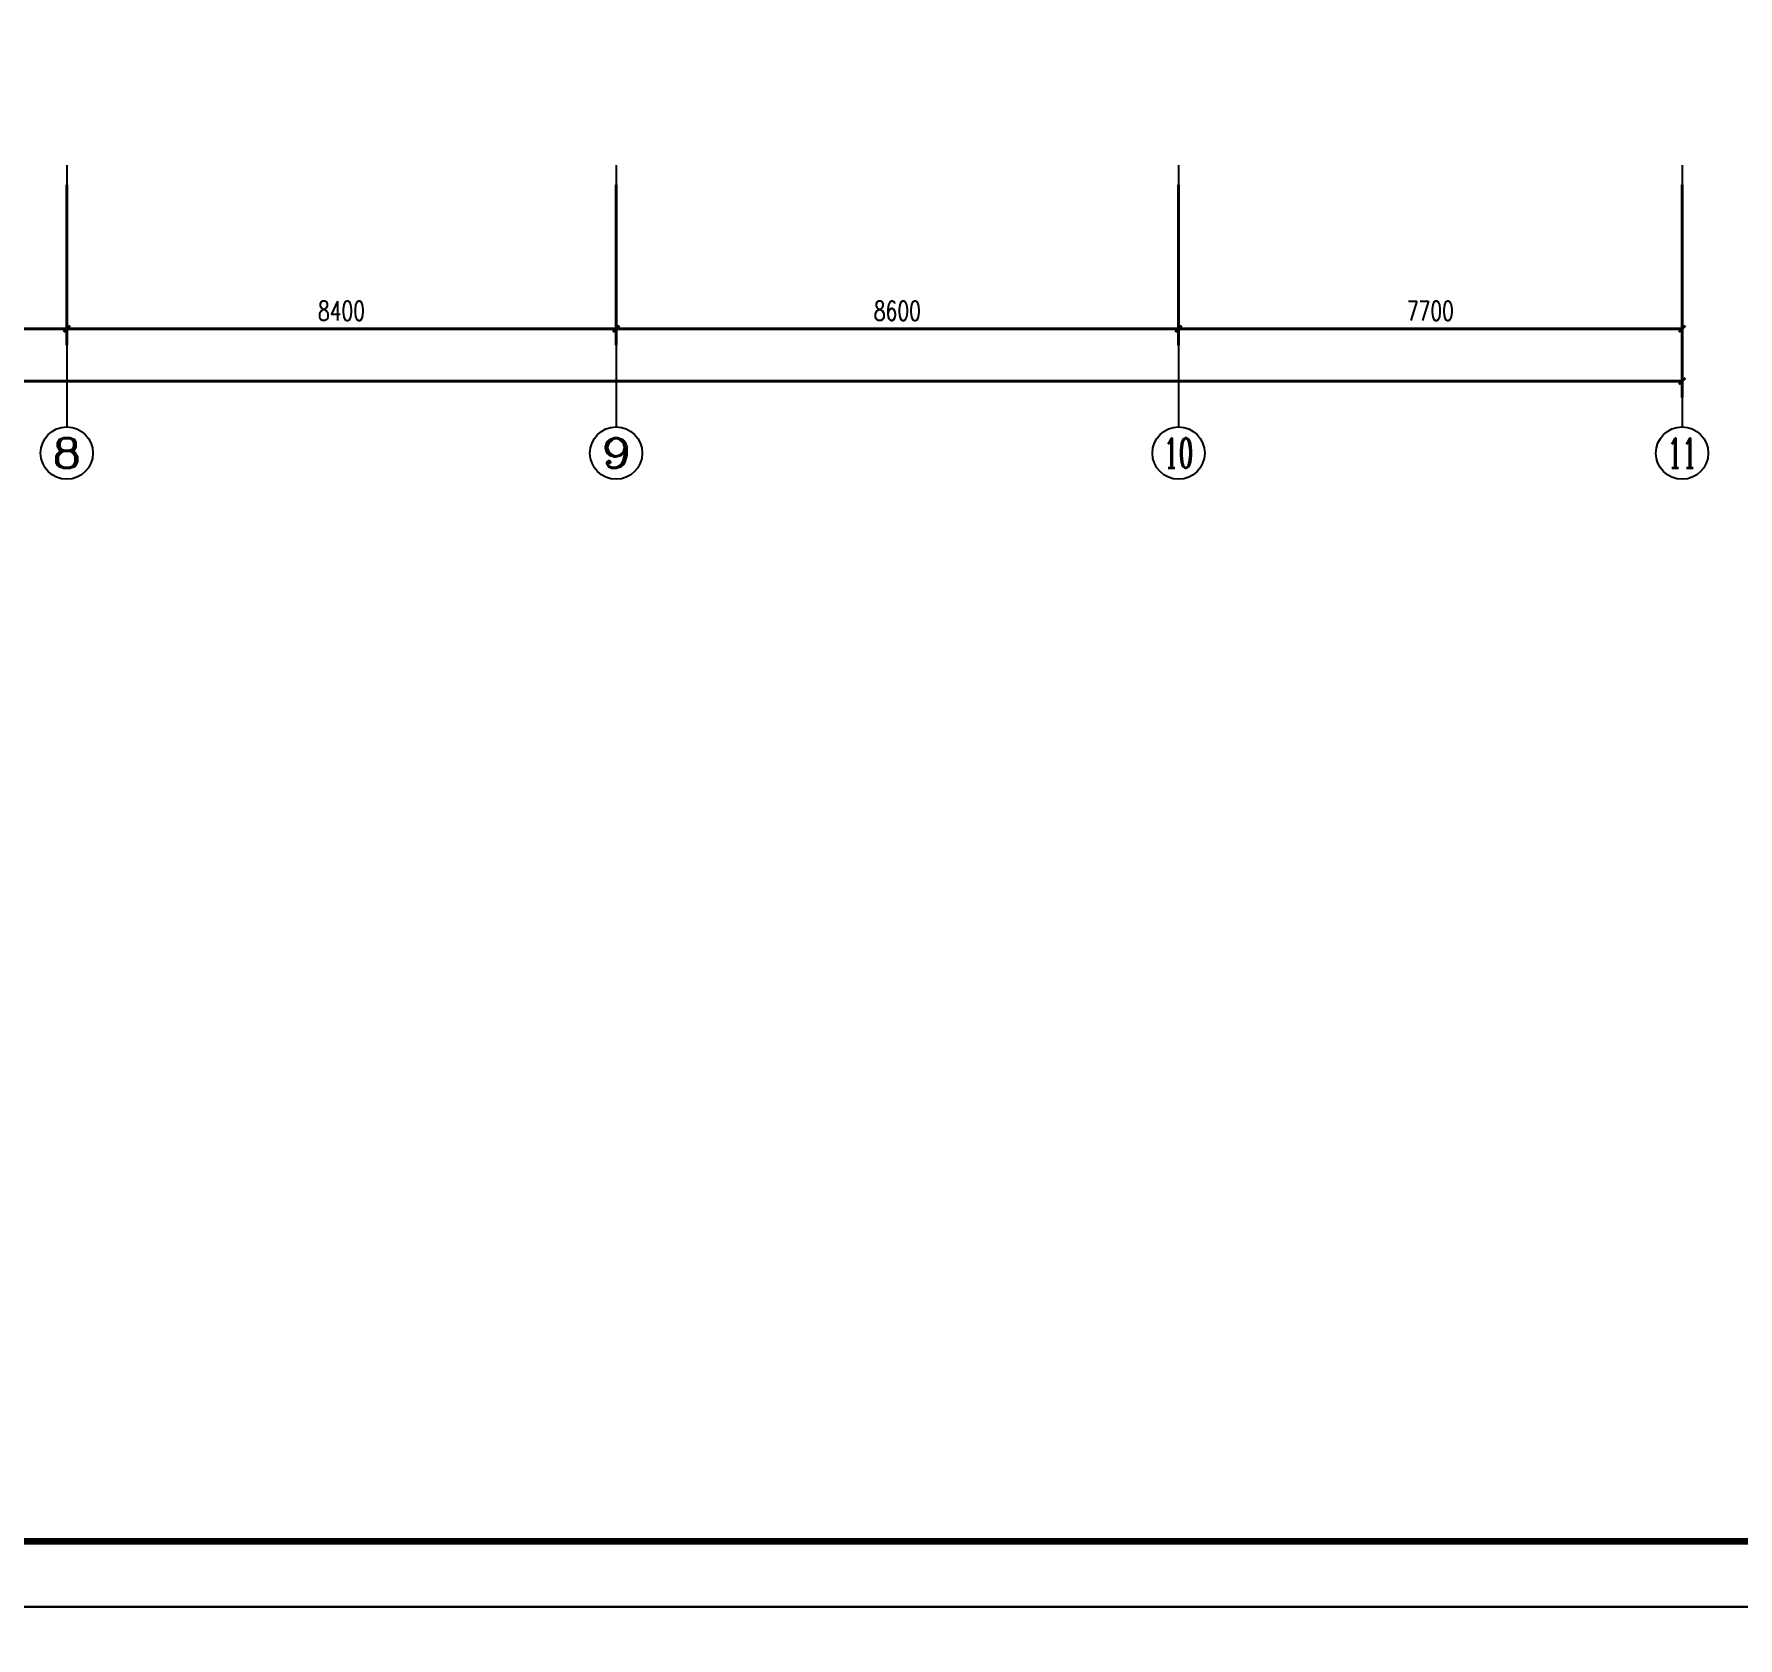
# Model space of a CAD drawing. Extents: x 491024 to 1725648, y 860327 to 1705161.
# Drawn here: x 806231 to 832285, y 1052444 to 1076962 of the extents above; entities that cross this region are included whole.
import ezdxf
from ezdxf.enums import TextEntityAlignment as Align

# ---------------------------------------------------------------- set-up
doc = ezdxf.new("R2010")
doc.units = 0
doc.header["$LTSCALE"] = 1000
doc.header["$MEASUREMENT"] = 0
doc.layers.get('Defpoints').update_dxf_attribs({"color": 8})
for name, color, linetype in [('AXIS', 8, 'Continuous'), ('AXIS_TEXT', 8, 'Continuous'), ('C-AXIS(轴号)', 8, 'Continuous'), ('C-AXIS-T(字)', 8, 'Continuous'), ('图框', 140, 'Continuous')]:
    doc.layers.add(name, color=color, linetype=linetype)
doc.layers.add('WALL', color=8, linetype='Continuous', lineweight=40)
doc.styles.add('_TCH_AXIS', font='COMPLEX', dxfattribs={"bigfont": 'GBCBIG'})
doc.styles.add('_TCH_DIM_T3', font='SIMPLEX', dxfattribs={"width": 0.705882, "bigfont": 'GBCBIG'})
doc.styles.add('COMPLEX', font='COMPLEX')
doc.dimstyles.new('_TCH_ARCH&&100', dxfattribs={"dimtxt": 297.5, "dimasz": 100, "dimexe": 250, "dimexo": 300, "dimgap": 126.25, "dimtad": 1, "dimdec": 0, "dimzin": 0, "dimdsep": 46, "dimtxsty": '_TCH_DIM_T3', "dimblk": 'ARCHTICK', "dimcen": 0.09, "dimclrt": 7, "dimazin": 2, "dimtfac": 1, "dimtdec": 0, "dimtix": 1, "dimtmove": 2, "dimatfit": 3, "dimfxl": 1, "dimtolj": 1, "dimtzin": 0, "dimarcsym": 0})

# ---------------------------------------------------------------- blocks, each defined once
blk = doc.blocks.new('_ArchTick')
at = {"color": 0, "linetype": 'ByBlock', "const_width": 0.4}
blk.add_lwpolyline([(-0.5, -0.5), (0.5, 0.5)], dxfattribs=at)
blk = doc.blocks.new('*D280')
at = {"layer": 'AXIS', "color": 0, "lineweight": -2, "transparency": 16777216}
for p, q in [((1293188, 1056848), (1293188, 1053598)), ((1365088, 1056848), (1365088, 1053598)), ((1293188, 1053848), (1365088, 1053848))]:
    blk.add_line(p, q, dxfattribs=at)
at = {"layer": 'Defpoints', "color": 0, "transparency": 16777216}
for p in [(1293188, 1057148), (1365088, 1057148), (1365088, 1053848)]:
    blk.add_point(p, dxfattribs=at)
at = {"layer": 'AXIS', "color": 0, "lineweight": -2, "transparency": 16777216, "xscale": 100, "yscale": 100, "zscale": 100, "rotation": 180}
blk.add_blockref('_ArchTick', (1293188, 1053848), dxfattribs=at)
at = {"layer": 'AXIS', "color": 0, "lineweight": -2, "transparency": 16777216, "xscale": 100, "yscale": 100, "zscale": 100}
blk.add_blockref('_ArchTick', (1365088, 1053848), dxfattribs=at)
at = {"layer": 'AXIS', "color": 7, "transparency": 16777216, "insert": (1329138, 1054123), "char_height": 297.5, "attachment_point": 5, "style": '_TCH_DIM_T3'}
blk.add_mtext('\\A1;71900', dxfattribs=at)
blk = doc.blocks.new('*D289')
at = {"layer": 'AXIS', "color": 0, "lineweight": -2, "transparency": 16777216}
for p, q in [((1332588, 1056848), (1332588, 1054398)), ((1340388, 1056848), (1340388, 1054398)), ((1332588, 1054648), (1340388, 1054648))]:
    blk.add_line(p, q, dxfattribs=at)
at = {"layer": 'Defpoints', "color": 0, "transparency": 16777216}
for p in [(1332588, 1057148), (1340388, 1057148), (1340388, 1054648)]:
    blk.add_point(p, dxfattribs=at)
at = {"layer": 'AXIS', "color": 0, "lineweight": -2, "transparency": 16777216, "xscale": 100, "yscale": 100, "zscale": 100, "rotation": 180}
blk.add_blockref('_ArchTick', (1332588, 1054648), dxfattribs=at)
at = {"layer": 'AXIS', "color": 0, "lineweight": -2, "transparency": 16777216, "xscale": 100, "yscale": 100, "zscale": 100}
blk.add_blockref('_ArchTick', (1340388, 1054648), dxfattribs=at)
at = {"layer": 'AXIS', "color": 7, "transparency": 16777216, "insert": (1336488, 1054923), "char_height": 297.5, "attachment_point": 5, "style": '_TCH_DIM_T3'}
blk.add_mtext('\\A1;7800', dxfattribs=at)
blk = doc.blocks.new('*D290')
at = {"layer": 'AXIS', "color": 0, "lineweight": -2, "transparency": 16777216}
for p, q in [((1340388, 1056848), (1340388, 1054398)), ((1348788, 1056848), (1348788, 1054398)), ((1340388, 1054648), (1348788, 1054648))]:
    blk.add_line(p, q, dxfattribs=at)
at = {"layer": 'Defpoints', "color": 0, "transparency": 16777216}
for p in [(1340388, 1057148), (1348788, 1057148), (1348788, 1054648)]:
    blk.add_point(p, dxfattribs=at)
at = {"layer": 'AXIS', "color": 0, "lineweight": -2, "transparency": 16777216, "xscale": 100, "yscale": 100, "zscale": 100, "rotation": 180}
blk.add_blockref('_ArchTick', (1340388, 1054648), dxfattribs=at)
at = {"layer": 'AXIS', "color": 0, "lineweight": -2, "transparency": 16777216, "xscale": 100, "yscale": 100, "zscale": 100}
blk.add_blockref('_ArchTick', (1348788, 1054648), dxfattribs=at)
at = {"layer": 'AXIS', "color": 7, "transparency": 16777216, "insert": (1344588, 1054923), "char_height": 297.5, "attachment_point": 5, "style": '_TCH_DIM_T3'}
blk.add_mtext('\\A1;8400', dxfattribs=at)
blk = doc.blocks.new('*D291')
at = {"layer": 'AXIS', "color": 0, "lineweight": -2, "transparency": 16777216}
for p, q in [((1348788, 1056848), (1348788, 1054398)), ((1357388, 1056848), (1357388, 1054398)), ((1348788, 1054648), (1357388, 1054648))]:
    blk.add_line(p, q, dxfattribs=at)
at = {"layer": 'Defpoints', "color": 0, "transparency": 16777216}
for p in [(1348788, 1057148), (1357388, 1057148), (1357388, 1054648)]:
    blk.add_point(p, dxfattribs=at)
at = {"layer": 'AXIS', "color": 0, "lineweight": -2, "transparency": 16777216, "xscale": 100, "yscale": 100, "zscale": 100, "rotation": 180}
blk.add_blockref('_ArchTick', (1348788, 1054648), dxfattribs=at)
at = {"layer": 'AXIS', "color": 0, "lineweight": -2, "transparency": 16777216, "xscale": 100, "yscale": 100, "zscale": 100}
blk.add_blockref('_ArchTick', (1357388, 1054648), dxfattribs=at)
at = {"layer": 'AXIS', "color": 7, "transparency": 16777216, "insert": (1353088, 1054923), "char_height": 297.5, "attachment_point": 5, "style": '_TCH_DIM_T3'}
blk.add_mtext('\\A1;8600', dxfattribs=at)
blk = doc.blocks.new('*D292')
at = {"layer": 'AXIS', "color": 0, "lineweight": -2, "transparency": 16777216}
for p, q in [((1357388, 1056848), (1357388, 1054398)), ((1365088, 1056848), (1365088, 1054398)), ((1357388, 1054648), (1365088, 1054648))]:
    blk.add_line(p, q, dxfattribs=at)
at = {"layer": 'Defpoints', "color": 0, "transparency": 16777216}
for p in [(1357388, 1057148), (1365088, 1057148), (1365088, 1054648)]:
    blk.add_point(p, dxfattribs=at)
at = {"layer": 'AXIS', "color": 0, "lineweight": -2, "transparency": 16777216, "xscale": 100, "yscale": 100, "zscale": 100, "rotation": 180}
blk.add_blockref('_ArchTick', (1357388, 1054648), dxfattribs=at)
at = {"layer": 'AXIS', "color": 0, "lineweight": -2, "transparency": 16777216, "xscale": 100, "yscale": 100, "zscale": 100}
blk.add_blockref('_ArchTick', (1365088, 1054648), dxfattribs=at)
at = {"layer": 'AXIS', "color": 7, "transparency": 16777216, "insert": (1361238, 1054923), "char_height": 297.5, "attachment_point": 5, "style": '_TCH_DIM_T3'}
blk.add_mtext('\\A1;7700', dxfattribs=at)
blk = doc.blocks.new('_AXISO')
blk.add_circle((0, 0), 0.5)
at = {"layer": 'AXIS_TEXT', "style": 'COMPLEX', "width": 1.041667}
blk.add_attdef('A', text='', height=0.56, dxfattribs=at).set_placement((-0.25, -0.28), (0.25, -0.28), align=Align.FIT)
blk = doc.blocks.new('ASDASDFSGH')
at = {"layer": 'C-AXIS(轴号)', "color": 8}
for p, q in [((1340387.7, 1057147.8), (1340387.7, 1053147.8)), ((1348787.7, 1057147.8), (1348787.7, 1053147.8)), ((1357387.7, 1057147.8), (1357387.7, 1053147.8)), ((1365087.7, 1057147.8), (1365087.7, 1053147.8))]:
    blk.add_line(p, q, dxfattribs=at)
ref = blk.add_blockref('_AXISO', (1340387.7, 1052747.8), dxfattribs=dict(at, xscale=800, yscale=800, zscale=800))
ref.add_attrib('A', '8', dxfattribs={"layer": 'C-AXIS-T(字)', "height": 452.5, "style": '_TCH_AXIS', "width": 1.5}).set_placement((1340161.4, 1052521.5), (1340614, 1052521.5), align=Align.FIT)
ref = blk.add_blockref('_AXISO', (1348787.7, 1052747.8), dxfattribs=dict(at, xscale=800, yscale=800, zscale=800))
ref.add_attrib('A', '9', dxfattribs={"layer": 'C-AXIS-T(字)', "height": 452.5, "style": '_TCH_AXIS', "width": 1.5}).set_placement((1348561.4, 1052521.5), (1349014, 1052521.5), align=Align.FIT)
ref = blk.add_blockref('_AXISO', (1357387.7, 1052747.8), dxfattribs=dict(at, xscale=800, yscale=800, zscale=800))
ref.add_attrib('A', '10', dxfattribs={"layer": 'C-AXIS-T(字)', "height": 452.55, "style": '_TCH_AXIS', "width": 0.724138}).set_placement((1357161.4, 1052521.5), (1357614, 1052521.5), align=Align.FIT)
ref = blk.add_blockref('_AXISO', (1365087.7, 1052747.8), dxfattribs=dict(at, xscale=800, yscale=800, zscale=800))
ref.add_attrib('A', '11', dxfattribs={"layer": 'C-AXIS-T(字)', "height": 452.55, "style": '_TCH_AXIS', "width": 0.875}).set_placement((1364861.4, 1052521.5), (1365314, 1052521.5), align=Align.FIT)
at = {"layer": 'AXIS', "color": 8}
for p1, p2, distance, picture, middle in [((1293187.7, 1057147.8), (1365087.7, 1057147.8), -3300, '*D280', (1329137.7, 1054122.8)), ((1332587.7, 1057147.8), (1340387.7, 1057147.8), -2500, '*D289', (1336487.7, 1054922.8)), ((1340387.7, 1057147.8), (1348787.7, 1057147.8), -2500, '*D290', (1344587.7, 1054922.8)), ((1348787.7, 1057147.8), (1357387.7, 1057147.8), -2500, '*D291', (1353087.7, 1054922.8)), ((1357387.7, 1057147.8), (1365087.7, 1057147.8), -2500, '*D292', (1361237.7, 1054922.8))]:
    dim = blk.add_aligned_dim(p1=p1, p2=p2, distance=distance, dimstyle='_TCH_ARCH&&100', dxfattribs=at)
    dim.commit()
    dim.dimension.update_dxf_attribs({"geometry": picture, "text_midpoint": middle})

msp = doc.modelspace()

# ---------------------------------------------------------------- linework, layer by layer
at = {"layer": '图框'}
for points in [[(745313, 1052918.7), (850413, 1052918.7), (850413, 1112318.7), (745313, 1112318.7)], [(745313, 993518.7), (850413, 993518.7), (850413, 1052918.7), (745313, 1052918.7)]]:
    msp.add_lwpolyline(points, close=True, dxfattribs=at)
at = {"layer": '图框', "const_width": 100}
msp.add_lwpolyline([(747813, 1053918.7), (849413, 1053918.7), (849413, 1111318.7), (747813, 1111318.7)], close=True, dxfattribs=at)

# ---------------------------------------------------------------- block references
at = {"layer": 'WALL', "color": 252}
msp.add_blockref('ASDASDFSGH', (-533656.7, 17808.4), dxfattribs=at)

doc.saveas('drawing.dxf')
